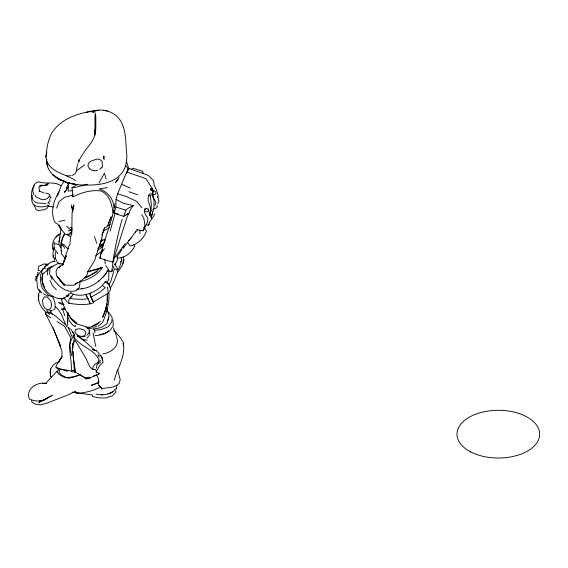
<?xml version="1.0" encoding="UTF-8"?>
<svg xmlns="http://www.w3.org/2000/svg" width="568" height="568" viewBox="0 0 568 568"><rect width="100%" height="100%" fill="white"/><g stroke="black" fill="none" stroke-linecap="round" stroke-linejoin="round"><path stroke-width="0.85" d="M107.409 286.925L108.382 292.79L107.842 293.436L93.663 301.807L93.173 303C85.314 305.52 76.701 304.533 68.692 303.184L68.756 300.337L71.447 296.027M59.037 235.166L59.058 234.492L60.662 233.583M107.501 293.45C107.728 301.686 106.677 309.979 102.609 317.292L106.259 307.288L106.72 303.781M115.851 389.967L115.943 388.271M116.007 199.425L115.872 207.015L114.154 213.213L123.845 216.394L128.9 213.362L130.399 209.556L133.281 205.595L123.469 203.323L116.007 199.425L117.64 193.766L126.728 172.012L145.884 178.629L151.358 187.128L150.911 189.833L152.685 190.834L153.126 197.863M61.081 250.815L60.961 242.557L64.269 233.746M116.589 388.356L116.774 385.317M139.863 233.718L140.083 230.076M55.309 251.809L55.344 257.971L56.516 260.613M47.421 274.99L47.747 270.183L49.941 269.686L49.537 273.627L52.064 279.506M67.734 322.34L67.855 320.586M108.921 270.382L108.694 279.712L106.905 281.998L105.151 281.764C99.45 291.469 81.302 299.201 71.014 293.06M114.701 264.156L114.651 264.844L117.093 261.024L117.654 256.913M150.08 214.697L150.243 212.666L149.561 215.201M54.031 250.097L54.173 241.925M98.463 383.982L98.484 379.034L96.816 375.093L89.687 377.919M94.373 134.815L94.991 127.736L94.927 116.404M94.934 133.31L95.275 129.341M95.218 134.978L95.843 127.779L95.786 116.404M114.885 203.734C112.066 222.564 103.937 239.611 99.812 258.22L112.84 262.16L114.104 259.611M150.328 193.234L148.489 195.364L147.992 200.568L149.632 204.608L150.981 211.019L149.611 215.208M36.096 278.789L36.274 277.106M50.382 371.827L50.666 368.973L53.342 364.99L56.218 362.831L59.015 361.993M67.919 312.563L67.386 317.391L67.698 325.471M42.699 273.059L41.968 279.215L43.338 285.448M113.004 261.727L111.697 271.774L107.572 270.474L106.095 273.201L102.467 277.759M80.202 280.94L79.428 287.266L76.467 290.532C65.803 294.181 56.154 284.518 51.44 275.885M107.068 301.154L107.309 293.642M152.685 190.834L152.359 193.29L150.428 195.995L151.344 204.949L150.981 211.019L149.689 214.952M103.589 158.557L103.923 156.079L104.114 159.913M56.601 261.614L59.846 263.935M96.411 368.298L96.922 364.741L100.543 362.171M61.124 227.974L58.795 244.46L61.117 247.918M98.96 385.168L101.793 388.952L101.906 388.207M125.961 164.479L126.976 156.825C125.017 142.248 127.899 121.729 112.457 113.138C105.826 109.418 97.724 109.283 90.596 111.676M126.728 172.012L126.55 173.105L128.723 168.384L148.142 175.285L153.694 180.851L154.013 184.756L156.349 189.648L158.153 195.342L157.599 197.579M72.108 175.37A10.92 7.547 25 0 0 76.375 170.84L77.22 165.884M128.446 169.995L128.723 168.384M32.071 195.293C29.877 205.722 36.65 208.08 46.072 206.39L47.762 205.055M67.904 312.968C69.715 317.398 72.69 321.786 77.056 324.03C80.478 325.4 84.71 325.556 87.444 328.155L88.516 328.403L89.361 330.69L88.892 333.132L86.819 335.241M59.888 237.744L58.923 241.861M75.168 283.993L78.689 282.36L83.844 278.661L86.719 275.643L88.615 270.077L94.593 260.62L101.629 238.922L102.872 232.461L104.633 227.69L101.977 235.124L102.872 232.461M88.963 377.159L85.505 377.763L75.43 372.182C74.465 361.156 70.198 349.384 74.365 338.627L73.116 335.376C78.561 346.629 93.968 348.39 98.96 359.764L98.15 362.767L94.664 364.358L92.84 367.652L92.946 369.576L95.232 369.42L96.475 370.975L96.134 372.125L99.173 373.24L98.669 374.674M115.694 390.763L115.268 392.772L112.123 396.002L105.62 397.983L98.889 397.834L92.662 396.57L92.477 395.001L72.193 392.133M45.667 157.045L46.803 152.082M46.817 159.203L46.448 160.843L47.811 166.452M50.886 197.877L49.828 195.939L49.835 194.696L47.584 193.411L45.49 193.163M39.732 290.873C36.125 298.924 40.15 307.458 46.611 312.656M52.036 296.106C54.329 299.826 56.076 304.625 54.847 308.964L53.449 309.872M107.011 304.15L105.712 309.361L106.259 307.288M136.689 229.692L143.264 230.793L147.474 222.187L147.9 218.204C145.997 215.414 143.022 211.978 144.989 208.449M151.223 217.97L152.799 211.658M123.093 263.531L124.03 259.846M108.68 317.192L106.997 323.746L101.118 327.622L93.145 329.057L94.622 330.221L94.991 332.741M53.42 250.765L54.223 247.705L53.094 251.951L53.108 256.466L53.555 258.049L54.322 258.326M122.141 219.433C117.974 233.448 115.041 247.868 112.84 262.16M110.135 231.098L115.176 212.972M155.043 205.268L155.888 202.18L153.765 198.885M133.281 205.595L128.567 208.009L125.819 210.16L123.845 216.394M152.472 193.759L153.509 190.259L155.682 191.97L155.909 193.709L154.425 194.696L152.472 193.759L153.339 198.225M113.323 268.266L113.969 266.001M143.264 230.793L144.904 225.098L143.825 218.084L141.546 214.619M60.719 246.626L62.792 237.161L64.66 234.47M53.108 256.466L53.477 255.231M54.123 260.904L55.046 257.836M114.282 380.191L117.292 370.144M99.599 245.525L101.629 238.922M121.076 257.453L121.822 259.832L119.94 266.058L118.045 269.864M151.393 216.309L154.006 207.682L153.992 198.637M57.276 195.981L61.486 185.267L64.276 180.865M50.318 268.636L47.769 268.7L47.151 270.666L43.054 273.634C38.574 286.052 49.963 299.357 62.693 298.782L65.824 296.965L71.071 292.492M77.355 165.054L77.738 163.882M66.52 295.268L67.713 296.475L68.494 294.032M154.56 213.795L153.779 216.067L150.719 220.363M94.799 134.893C93.017 142.327 86.861 147.396 83.049 153.75M56.622 208.129L58.831 202.016L64.44 197.323L71.724 195.506L72.803 194.121M46.1 185.431L46.611 184.082M105.655 265.561L108.46 269.275L107.863 270.844L104.512 275.601L98.371 281.529M57.361 195.903L58.909 191.885C53.477 200.93 49.92 212.865 55.146 222.727L57.176 223.614L60.606 228.159L59.037 225.162M117.541 370.762C121.247 361.759 125.23 352.203 123.242 342.277L120.189 337.513L114.956 331.414L113.55 330.59M66.222 255.998L62.452 265.384L68.749 246.349L69.956 244.574L70.475 237.147L71.788 233.931L72.093 212.51L73.897 205.005L72.739 209.961L72.051 207.022L73.137 209.365M107.664 225.844L111.143 216.834L108.318 223.622M78.192 162.633L78.739 161.291M66.207 255.998L63.027 263.8L58.22 267.642L59.754 267.074M96.134 372.125L99.492 365.785L103.056 362.427L102.119 357.421L100.408 355.227L97.966 354.908L99.166 357.116M111.697 271.774L112.549 269.807M47.769 268.7L47.144 270.141L47.747 270.183M157.769 203.855L158.983 201.044L157.641 196.663M48.969 205.289L46.825 208.577L44.055 209.748L37.8 210.579L36.103 209.571L34.044 205.048M146.508 224.658L148.198 225.226L150.222 220.732M102.368 166.033L102.119 161.355L99.968 159.572A4.658 3.309 -0.2 0 0 96.439 159.239L91.221 161.021A7.263 5.162 -0.2 0 0 89.24 168.185M59.448 371.238L58.88 372.487L61.848 375.256L66.151 377.699L73.677 376.847L80.067 374.774M78.341 161.134L79.016 159.658M79.137 161.454L79.797 160.006M101.786 167.922L102.389 166.644M99.812 258.22L100.841 256.04M72.413 345.848L75.111 340.154L85.839 358.33L89.971 366.985L92.946 369.576M107.267 321.296L108.708 318.371L108.928 314.956L107.764 311.591M125.549 166.062C118.57 185.516 94.565 185.892 77.326 184.706C64.716 183.4 48.514 177.053 46.633 162.746M109.723 286.833L109.028 284.561L111.079 280.571L114.48 268.678L116.539 269.353L117.505 271.447L117.434 272.746L113.65 282.062L110.206 288.565M79.69 159.296L82.58 154.418M99.024 183.01L104.406 173.169L106.145 179.055M72.981 294.494L71.817 296.631L70.091 298.001L73.336 299.002L82.211 299.308L88.019 298.818L90.333 303.937L89.02 301.75M120.572 262.082L121.822 259.832M104.029 242.273L104.817 240.867M109.659 291.696L110.568 289.02L109.028 284.561L106.905 281.998M114.779 389.499L113.969 390.89L109.603 393.276L107.956 393.589M49.558 201.526L50.126 200.596L49.65 198.814M38.248 274.351L37.325 275.835L35.763 276.829L37.815 275.728M144.308 211.197L146.104 208.3L148.12 209.067L151.4 218.204M102.346 243.75L97.859 248.429M87.564 271.76L102.552 267.322C97.724 275.132 88.942 279.25 80.407 281.749M122.021 249.402L116.816 256.97L117.995 258.071C125.038 257.879 131.904 252.455 134.744 246.072L133.608 244.339M122.986 247.968L123.952 246.533M135.709 231.609L123.348 248.138M100.827 254.13L104.462 248.749M117.846 271.973L122.198 265.618L123.867 259.185L123.114 256.842M47.882 203.053L48.812 201.718M103.539 244.829L101.58 247.485L97.526 250.46M107.572 270.474L108.46 269.275M87.018 338.258L88.899 335.724M119.181 177.493L115.297 182.704L118.087 179.474M125.343 243.516L113.884 258.845L126.948 217.452L128.9 213.362L125.947 214.647M102.709 249.615L101.239 251.56L95.523 255.927M68.458 186.936L64.333 192.311L66.144 190.507M52.845 327.346L60.336 345.983L54.329 330.931L45.305 313.287L46.257 312.052M99.173 373.24L98.498 374.092L93.777 375.874M46.548 383.542L42.65 383.407L45.525 383.485L58.064 370.13L59.704 370.435M152.331 191.686L153.424 190.379M101.786 167.326L99.677 169.349M100.486 247.044L103.816 243.111M68.572 184.444L67.052 186.212L66.385 188.469L68.416 187.539M49.388 196.095C47.818 198.828 45.014 200.035 41.855 199.631L35.841 196.826L35.223 195.378M135.354 232.347L137.47 229.934M45.703 269.04L45.277 268.522L43.289 268.295L37.14 276.126L36.764 279.676L37.431 287.053L37.8 288.785L40.555 292.293M128.702 240.733L131.343 237.758M108.616 330.888C105.186 334.36 99.798 335.248 95.09 335.631M99.386 361.468L100.486 360.254M101.793 388.952L102.148 388.569C107.991 387.497 115.119 388.036 119.379 383.166L120.16 379.538L117.59 369.612M102.609 239.959L100.316 242.351L102.538 239.966M100.316 242.351L102.02 240.527M34.478 185.715C30.793 189.485 30.906 196.152 33.313 200.582M58.774 234.776L59.058 234.492L57.141 235.862M71.888 231.112L67.912 234.932L65.121 234.059L61.117 229.216L58.973 225.049M100.337 321.232L96.759 324.747L90.177 327.246L86.222 326.99M148.198 225.226L149.569 223.948M56.04 237.282L57.134 236.281M67.713 296.475L68.948 295.36M40.328 265.696L43.892 263.95L48.195 264.262M131.03 169.74L132.827 168.178L142.781 171.316L143.179 173.524M100.273 267.982L96.063 271.618L90.269 275.409L84.923 277.283M97.739 362.554L98.839 361.631M98.079 326.323L102.531 322.674C106.5 313.145 109.844 302.794 108.836 292.342M77.312 282.75L74.266 285.235L66.378 285.193L63.339 283.304L57.34 276.864L64.496 285.754L56.438 275.537L56.047 271.305L57.276 268.224L60.613 266.527M69.907 234.378L71.689 232.93M46.292 265.753L44.347 267.336L48.493 263.722L52.142 261.607L55.259 261.429M46.647 185.012L48.287 183.748L44.68 185.374M59.164 234.151C53.967 237.204 51.475 243.75 52.696 249.551M105.279 227.86L110.142 224.097M99.343 280.521C94.267 284.873 88.033 288.274 81.281 288.721M46.519 383.471C37.602 381.199 24.914 389.13 29.415 399.048C34.513 401.313 41.343 402.201 46.171 398.842L41.308 400.838L38.816 402.698L51.447 395.79M50.275 198.026L50.971 197.508M40.349 265.391L38.255 266.939L38.262 270.474L39.668 270.325M76.375 170.84L84.696 164.912M76.538 184.799L71.98 187.689L73.144 196.826C81.529 192.382 91.881 189.549 101.381 191.025C109.269 194.938 112.166 204.061 112.798 212.283M43.367 400.447L52.604 395.044M98.548 322.787L92.321 326.025M103.717 231.027L109.383 227.661M31.701 400.468L31.886 402.037L35.493 404.26L41.237 404.806L47.527 402.939L68.763 394.618L75.594 391.118L76.595 393.454L78.057 392.602M52.774 266.385L57.453 263.694L62.068 263.708L63.573 264.212M92.662 301.572L90.986 297.149L99.535 292.378L105.328 287.635L102.694 285.782M85.221 278.079L97.22 271.632M101.012 241.315L104.278 239.568M49.253 268.451L52.185 266.924M98.321 382.612L91.093 385.487L97.142 383.244L99.18 381.724L98.626 381.888M99.471 387.482C92.392 391.061 84.483 392.893 76.595 393.454M38.127 272.306L37.68 272.512L37.907 275.019M112.975 391.892C107.956 395.008 101.921 395.427 96.262 394.128M152.906 209.486L155.845 208.243L157.237 206.866L157.158 205.261M102.552 267.322L96.958 269.438L88.061 271.71M68.224 230.927L72.292 229.813M48.727 267.656L52.902 266.122M85.967 112.322L91.029 111.207M88.516 328.403L89.73 328.063M87.607 184.209L74.87 187.483L71.98 187.689M102.787 353.793C110.746 353.268 120.991 345.074 116.192 336.547M107.288 187.617L99.144 188.988C107.338 191.295 113.841 199.183 113.955 207.753M52.973 296.226L51.617 296.56L48.358 295.303L42.181 288.09C39.888 281.856 39.483 274.387 43.345 268.678L43.289 268.295M44.794 185.502L47.314 184.919L40.683 185.935M99.414 334.694L104.789 333.444L109.695 330.874L113.209 325.968L112.989 319.798M85.725 379.062L90.596 377.983M86.095 378.678L88.97 378.075M58.802 221.506L64.752 220.292M40.179 186.716L39.185 186.915L38.83 187.689L39.661 191.253L44.084 192.9M94.316 327.097L96.702 326.614M101.338 394.838L102.993 394.526M51.347 312.251L48.472 313.209L46.789 312.734M91.42 111.584L98.931 110.313C83.56 112.116 67.102 115.694 56.076 127.424C48.422 135.248 46.718 146.686 46.086 157.13C47.641 172.182 65.384 173.631 75.587 180.574M48.812 310.923L52.299 310.632M93.621 327.821L89.794 328.396L87.444 328.155M68.692 303.184L69.488 303.092M64.752 308.651L61.387 309.035L62.594 309.61L65.178 309.39M75.31 370.833L74.323 370.357L72.214 370.556L74.124 370.435L75.615 372.139L72.548 371.898C68.238 369.377 62.778 370.194 58 369.022L56.601 368M94.622 330.221L101.125 329.639L108.346 326.685L111.676 322.084L112.258 317.796L109.553 313.188L107.061 311.157M72.299 190.685L68.195 191.047L68.231 183.002M82.296 336.746L84.959 336.519M76.545 289.19L82.509 288.785M63.14 308.09L64.873 307.991M64.092 304.313L61.571 304.263L58.291 302.531L63.012 303.333M93.869 170.727L95.758 170.805M46.122 203.543L36.373 202.882L34.059 201.179M39.554 400.731L41.308 400.838M48.003 206.255L53.236 206.929M54.301 243.622L58.795 244.46M83.553 339.6L87.245 340.189M47.889 265.036L45.532 264.574L46.803 265.561M144.251 211.381L146.92 211.935L148.362 210.913L148.12 209.067M46.796 295.765L48.528 296.12M77.326 184.706L66.932 182.527L58.937 179.026L52.803 174.88L60.875 180.326L58.937 179.026L68.48 183.137L66.932 182.527L76.233 184.508M107.458 111.094L103.525 110.256M96.24 350.577L92.577 349.668L96.24 350.577L99.45 353.857M91.072 111.633L94.16 112.677M107.402 293.329L107.842 293.436M61.308 298.441L62.693 298.782M74.11 371.671L75.615 372.139M115.872 207.015L125.819 210.16M117.64 193.766L126.423 196.606L136.753 201.363L141.929 207.789M148.489 195.364L150.428 195.995M67.67 371.266L55.721 367.24L57.304 363.577L62.111 356.676L58.298 362.391L61.841 356.952L62.033 351.635L58.433 340.828M128.78 191.707L137.704 194.76M115.957 213.27L118.293 214.157M69.992 227.448L72.186 228.329M68.92 327.566L67.003 326.799C62.892 320.302 62.011 311.612 55.394 306.77M60.79 185.615C54.109 181.071 45.916 184.437 38.596 181.831L36.501 182.598L34.016 184.813C32.767 188.001 32.156 191.899 34.016 194.973M66.882 234.179L68.792 235.031M121.438 184.131L130.271 188.136M68.785 248.841L67.223 248.109L63.46 244.112M92.073 170.301L89.24 168.547M70.397 329.064L68.437 328.091L72.519 337.676L71.085 340.339L69.729 345.032L71.582 355.476M83.745 377.479L85.306 378.281M43.395 293.855L46.086 295.268M39.014 190.855L39.661 191.253M109.028 284.561L105.151 281.764M52.675 314.303L49.906 312.506L55.543 316.007L65.718 324.903M56.992 321.424L64.624 326.38L70.993 338.152C67.528 348.759 72.143 360.062 71.298 371.046M67.912 234.932L70.503 236.636M104.164 239.313L105.442 240.165M50.935 317.924L46.817 315.119L45.305 313.287M82.353 376.591L79.946 374.653L75.693 376.435L68.636 378.231L63.225 376.825L58.788 374.22L56.97 371.522M83.936 340.764L77.163 335.865L80.258 337.065L94.558 350.087M98.406 384.678L102.148 388.569M127.495 242.245L130.079 246.043C137.492 244.41 144.428 238.099 146.466 230.778L143.881 227.335M71.724 195.506L73.144 196.826M66.52 226.171L70.588 230.04M56.317 289.708L52.497 285.718L50.012 280.372M65.206 258.504L61.486 253.797L61.252 250.58M100.408 355.227L101.658 356.683L102.417 360.268M39.085 289.673L42.046 293.145M125.308 165.082L127.388 167.652L127.899 170.151M73.059 319.791L76.886 323.455C68.38 317.803 64.07 307.884 61.131 298.456M51.475 377.408L50.467 376.123L50.133 371.877L50.666 368.973L50.467 376.123L50.616 373.332M63.843 297.419L67.336 302.233M71.149 329.511L75.061 336.291M93.663 301.807L90.163 295.246L90.007 293.109L90.986 297.149M55.394 250.026L57.758 253.591M64.816 248.415L61.742 243.111L62.189 245.958M72.626 331.776L74.607 334.971M49.402 314.729L46.753 310.135M48.685 202.442L49.196 204.239M126.501 161.539L128.851 169.016M35.088 278.973L35.869 280.706M43.09 283.56L44.702 287.685M62.594 309.61L64.958 315.765M113.444 328.013L116.341 335.589M67.635 316.12L69.431 321.083L72.569 324.896L75.246 326.763L75.139 325.116M94.359 236.572L96.766 243.274M116.546 266.456L117.661 269.651M122.958 343.619L123.661 345.841M115.268 263.957L115.936 266.136M95.09 112.826L95.772 116.312M95.019 114.686L95.36 116.404M93.031 332.784L95.637 346.288M71.504 205.02L72.775 211.701M107.118 309.219L107.451 311.328M72.051 207.022L72.803 211.75M104.675 259.228L105.279 263.935M74.323 370.357L73.102 351.45M89.361 330.69L89.921 335.39M50.843 310.462L50.999 311.804M114.012 210.714L114.154 213.213M152.373 191.366L152.238 188.178L152.309 190.812M72.874 343.498L73.002 347.914M150.832 188.143L150.882 190.713M97.618 170.18A7.263 5.162 -0.2 0 1 96.382 170.393M93.862 170.364A7.263 5.162 -0.2 0 1 92.648 170.116M71.064 175.64A10.92 7.547 25 0 1 66.378 175.576M38.397 298.832L38.368 300.791L38.766 294.863L38.397 298.832M75.402 329.412L74.948 332.379L77.624 335.262L81.607 336.554L85.015 335.411L85.924 332.401L84.142 330.086L79.896 328.694L75.402 329.412M51.61 304.76L50.765 308.573L47.84 309.872L45.142 308.566L43.076 305.307L42.572 300.138L44.389 296.851L47.407 297.171L50.63 300.799L51.61 304.76M42.117 185.154L40.037 186.176L39.732 185.502L42.117 185.154M88.019 298.818L86.407 296.162L86.073 294.543L88.019 298.818M470.773 451.958A41.336 23.863 0 0 0 538.791 439.057A41.336 23.863 0 0 0 485.427 411.495A41.336 23.863 0 0 0 470.773 451.958"/></g></svg>
